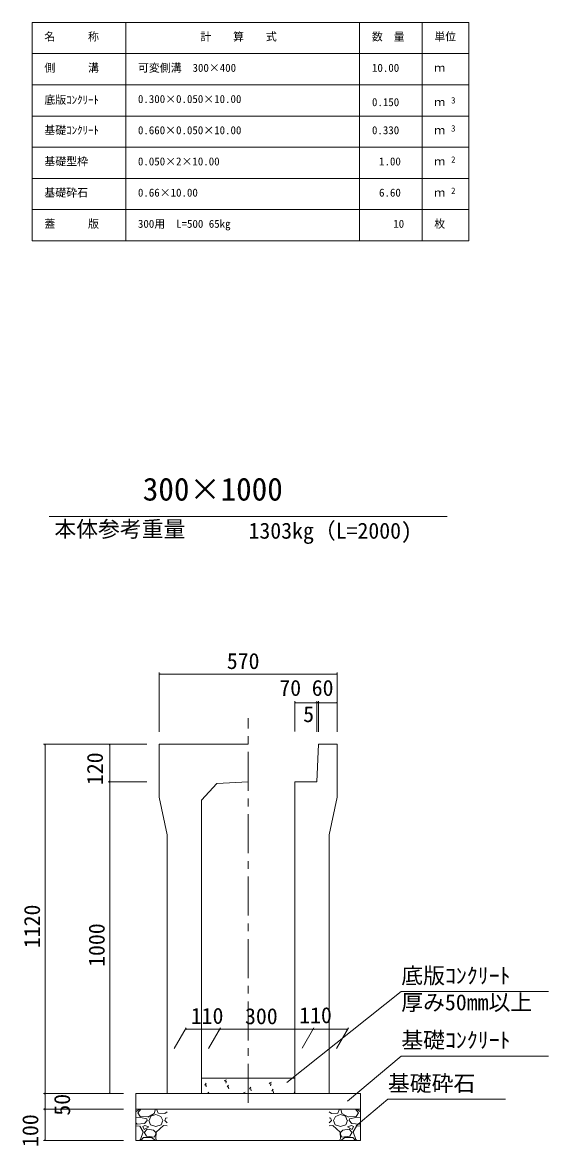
# Model space of a CAD drawing. Units: millimetres on the paper, scale 1:20. Extents: x 0 to 841, y 0 to 594.
# Drawn here: x 203.5 to 287.8, y 263.5 to 443.5 of the extents above; entities that cross this region are included whole.
import ezdxf
from ezdxf.enums import TextEntityAlignment as Align

# ---------------------------------------------------------------- set-up
doc = ezdxf.new("R2010")
doc.units = ezdxf.units.MM
doc.linetypes.add('USER1', pattern=[10, 6.25, -1.25, 1.25, -1.25])
for name, color, linetype, lineweight in [('D-STR-DIM（寸法）', 7, 'Continuous', 18), ('D-STR-HTXT（旗揚げ）', 4, 'Continuous', 18), ('D-STR-STRn（構造物）', 5, 'Continuous', 18), ('D-STR（構造物外形線）', 1, 'Continuous', 18)]:
    doc.layers.add(name, color=color, linetype=linetype, lineweight=lineweight)
doc.layers.add('D-STR-TXT（文字）', color=7, linetype='Continuous')
doc.styles.add('ＭＳ ゴシック', font='')
doc.styles.get('ＭＳ ゴシック').set_extended_font_data('MS Gothic')

msp = doc.modelspace()

# ---------------------------------------------------------------- linework, layer by layer
at = {"layer": 'D-STR-DIM（寸法）'}
for p, q in [((225.378, 329.859), (225.378, 339.348)), ((225.378, 339.098), (225.528, 339.123)), ((225.378, 339.098), (225.398, 339.098)), ((225.528, 339.073), (225.378, 339.098)), ((225.398, 339.098), (253.858, 339.098)), ((253.728, 339.123), (253.878, 339.098)), ((253.878, 339.098), (253.728, 339.073)), ((253.878, 339.098), (253.858, 339.098)), ((253.878, 329.859), (253.878, 339.348)), ((247.128, 329.881), (247.128, 334.765)), ((247.128, 334.515), (247.278, 334.54)), ((247.128, 334.515), (247.148, 334.515)), ((247.278, 334.49), (247.128, 334.515)), ((247.148, 334.515), (250.608, 334.515)), ((250.478, 334.54), (250.628, 334.515)), ((250.628, 334.515), (250.478, 334.49)), ((250.628, 334.515), (250.608, 334.515)), ((250.628, 329.869), (250.628, 334.765)), ((250.628, 329.869), (250.628, 334.765)), ((250.628, 334.515), (250.778, 334.54)), ((250.628, 334.515), (250.648, 334.515)), ((250.778, 334.49), (250.628, 334.515)), ((250.858, 334.515), (250.648, 334.515)), ((250.728, 334.54), (250.878, 334.515)), ((250.878, 334.515), (250.728, 334.49)), ((250.878, 334.515), (250.858, 334.515)), ((250.878, 329.859), (250.878, 334.765)), ((250.878, 329.859), (250.878, 334.765)), ((250.878, 334.515), (251.028, 334.54)), ((250.878, 334.515), (250.898, 334.515)), ((251.028, 334.49), (250.878, 334.515)), ((250.898, 334.515), (253.858, 334.515)), ((253.728, 334.54), (253.878, 334.515)), ((253.878, 334.515), (253.728, 334.49)), ((253.878, 334.515), (253.858, 334.515)), ((253.878, 329.859), (253.878, 334.765)), ((223.378, 327.859), (206.831, 327.859)), ((207.056, 327.709), (207.081, 327.859)), ((207.081, 327.859), (207.081, 327.839)), ((207.081, 327.859), (207.106, 327.709)), ((207.081, 327.839), (207.081, 271.879)), ((223.378, 327.859), (217.192, 327.859)), ((217.417, 327.709), (217.442, 327.859)), ((217.442, 327.859), (217.442, 327.839)), ((217.442, 327.859), (217.467, 327.709)), ((217.442, 321.879), (217.442, 327.839)), ((223.378, 321.859), (217.192, 321.859)), ((223.378, 321.859), (217.192, 321.859)), ((217.442, 321.859), (217.417, 322.009)), ((217.417, 321.709), (217.442, 321.859)), ((217.467, 322.009), (217.442, 321.859)), ((217.442, 321.859), (217.442, 321.879)), ((217.442, 321.859), (217.442, 321.839)), ((217.442, 321.859), (217.467, 321.709)), ((217.442, 321.839), (217.442, 271.879)), ((227.783, 279.098), (229.7, 282.419)), ((229.555, 282.169), (229.705, 282.194)), ((229.555, 282.169), (229.575, 282.169)), ((229.705, 282.144), (229.555, 282.169)), ((235.035, 282.169), (229.575, 282.169)), ((233.283, 279.098), (235.2, 282.419)), ((233.283, 279.098), (235.2, 282.419)), ((234.905, 282.194), (235.055, 282.169)), ((235.055, 282.169), (234.905, 282.144)), ((235.055, 282.169), (235.035, 282.169)), ((235.055, 282.169), (235.205, 282.194)), ((235.055, 282.169), (235.075, 282.169)), ((235.205, 282.144), (235.055, 282.169)), ((235.075, 282.169), (250.016, 282.169)), ((248.283, 279.131), (250.181, 282.419)), ((248.283, 279.131), (250.181, 282.419)), ((249.886, 282.194), (250.036, 282.169)), ((250.036, 282.169), (249.886, 282.144)), ((250.036, 282.169), (250.016, 282.169)), ((250.036, 282.169), (250.186, 282.194)), ((250.036, 282.169), (250.056, 282.169)), ((250.186, 282.144), (250.036, 282.169)), ((250.056, 282.169), (255.535, 282.169)), ((253.783, 279.098), (255.7, 282.419)), ((255.405, 282.194), (255.555, 282.169)), ((255.555, 282.169), (255.405, 282.144)), ((255.555, 282.169), (255.535, 282.169)), ((219.628, 271.859), (206.831, 271.859)), ((219.628, 271.859), (206.831, 271.859)), ((207.081, 271.859), (207.056, 272.009)), ((207.056, 271.709), (207.081, 271.859)), ((207.106, 272.009), (207.081, 271.859)), ((207.081, 271.859), (207.081, 271.879)), ((207.081, 271.859), (207.081, 271.839)), ((207.081, 271.859), (207.106, 271.709)), ((207.081, 271.839), (207.081, 269.379)), ((219.628, 271.859), (217.192, 271.859)), ((217.442, 271.859), (217.417, 272.009)), ((217.467, 272.009), (217.442, 271.859)), ((217.442, 271.859), (217.442, 271.879)), ((219.628, 269.359), (206.831, 269.359)), ((219.628, 269.359), (206.831, 269.359)), ((207.081, 269.359), (207.056, 269.509)), ((207.056, 269.209), (207.081, 269.359)), ((207.106, 269.509), (207.081, 269.359)), ((207.081, 269.359), (207.081, 269.379)), ((207.081, 269.359), (207.081, 269.339)), ((207.081, 269.359), (207.106, 269.209)), ((207.081, 269.339), (207.081, 264.379)), ((219.628, 264.359), (206.831, 264.359)), ((207.081, 264.359), (207.056, 264.509)), ((207.106, 264.509), (207.081, 264.359)), ((207.081, 264.359), (207.081, 264.379))]:
    msp.add_line(p, q, dxfattribs=at)
at = {"layer": 'D-STR-HTXT（旗揚げ）'}
for p, q in [((205.001, 443.549), (275.001, 443.549)), ((205.001, 408.549), (205.001, 443.549)), ((220.001, 408.549), (220.001, 443.549)), ((257.501, 408.549), (257.501, 443.549)), ((267.501, 427.549), (267.501, 443.549)), ((267.501, 408.549), (267.501, 443.549)), ((275.001, 408.549), (275.001, 443.549)), ((205.001, 438.549), (275.001, 438.549)), ((205.001, 433.549), (275.001, 433.549)), ((205.001, 428.549), (275.001, 428.549)), ((205.001, 423.549), (275.001, 423.549)), ((205.001, 418.549), (275.001, 418.549)), ((205.001, 413.549), (275.001, 413.549)), ((205.001, 408.549), (275.001, 408.549)), ((207.736, 364.366), (271.52, 364.366)), ((245.822, 273.624), (264.172, 288.219)), ((287.77, 288.219), (264.172, 288.219)), ((255.534, 270.628), (264.179, 277.892)), ((287.778, 277.892), (264.179, 277.892)), ((256.945, 266.699), (262.029, 270.961)), ((280.892, 270.961), (262.029, 270.961))]:
    msp.add_line(p, q, dxfattribs=at)
at = {"layer": 'D-STR-STRn（構造物）', "color": 7, "linetype": 'USER1'}
msp.add_line((239.628, 270.394), (239.628, 332.014), dxfattribs=at)
at = {"layer": 'D-STR-STRn（構造物）', "color": 7}
for p, q in [((232.128, 274.359), (247.128, 274.359)), ((235.822, 273.957), (236.172, 274.091)), ((235.822, 273.957), (236.071, 273.789)), ((236.031, 273.512), (236.133, 273.815)), ((243.008, 273.557), (243.358, 273.691)), ((232.659, 273.237), (232.9, 273.525)), ((232.659, 273.237), (232.958, 273.211)), ((232.92, 272.933), (232.862, 273.247)), ((233.128, 271.859), (233.347, 272.087)), ((233.305, 271.859), (233.304, 271.864)), ((236.246, 272.924), (236.487, 273.211)), ((236.246, 272.924), (236.545, 272.898)), ((236.506, 272.619), (236.448, 272.933)), ((238.807, 271.944), (239.157, 272.078)), ((238.807, 271.944), (238.933, 271.859)), ((239.832, 272.61), (240.073, 272.897)), ((239.832, 272.61), (240.131, 272.584)), ((240.092, 272.306), (240.034, 272.619)), ((243.008, 273.557), (243.256, 273.389)), ((243.217, 273.112), (243.318, 273.414)), ((243.418, 272.296), (243.659, 272.583)), ((243.418, 272.296), (243.717, 272.27)), ((243.679, 271.992), (243.621, 272.305)), ((247.005, 271.982), (247.128, 272.129)), ((247.005, 271.982), (247.128, 271.972))]:
    msp.add_line(p, q, dxfattribs=at)
at = {"layer": 'D-STR-STRn（構造物）'}
for p, q in [((221.628, 271.859), (257.628, 271.859)), ((221.628, 271.859), (221.628, 264.359)), ((257.628, 271.859), (257.628, 264.359)), ((221.628, 269.359), (257.628, 269.359)), ((221.628, 268.924), (222.191, 269.359)), ((221.937, 268.807), (222.433, 269.359)), ((222.296, 268.204), (221.946, 268.804)), ((223.533, 268.117), (222.283, 268.217)), ((224.589, 268.653), (223.539, 268.103)), ((223.735, 267.556), (224.035, 268.256)), ((224.037, 268.257), (224.837, 268.507)), ((224.788, 269.356), (224.588, 268.656)), ((224.835, 268.506), (225.635, 268.206)), ((224.959, 269.359), (225.228, 268.718)), ((225.234, 268.704), (226.284, 268.654)), ((226.287, 268.66), (226.628, 268.924)), ((252.969, 268.66), (252.628, 268.924)), ((254.022, 268.704), (252.972, 268.654)), ((254.421, 268.506), (253.621, 268.206)), ((254.297, 269.359), (254.027, 268.718)), ((255.219, 268.257), (254.419, 268.507)), ((254.467, 269.356), (254.667, 268.656)), ((254.667, 268.653), (255.717, 268.103)), ((255.52, 267.556), (255.22, 268.256)), ((255.722, 268.117), (256.972, 268.217)), ((257.319, 268.807), (256.822, 269.359)), ((256.959, 268.204), (257.309, 268.804)), ((257.628, 268.924), (257.065, 269.359)), ((222.391, 268.051), (221.628, 267.971)), ((221.835, 266.973), (221.628, 267.199)), ((222.238, 266.652), (221.628, 266.702)), ((222.983, 267.06), (221.833, 266.96)), ((222.798, 265.76), (222.248, 266.66)), ((223.385, 267.809), (222.385, 268.059)), ((222.735, 266.607), (222.935, 266.107)), ((223.086, 266.755), (222.736, 266.605)), ((222.935, 266.108), (223.685, 266.558)), ((223.437, 267.557), (222.987, 267.057)), ((223.688, 266.558), (223.088, 266.758)), ((223.437, 267.553), (223.387, 267.803)), ((223.682, 267.558), (223.982, 266.858)), ((223.983, 266.853), (224.833, 266.603)), ((224.839, 266.604), (225.689, 266.854)), ((226.038, 266.756), (224.888, 265.706)), ((225.637, 268.205), (225.937, 267.555)), ((225.685, 266.859), (225.935, 267.559)), ((226.628, 266.702), (226.038, 266.752)), ((226.628, 267.199), (226.285, 267.573)), ((226.286, 267.558), (226.436, 267.958)), ((226.628, 267.971), (226.441, 267.951)), ((252.628, 267.971), (252.815, 267.951)), ((252.628, 267.199), (252.971, 267.573)), ((252.628, 266.702), (253.218, 266.752)), ((252.97, 267.558), (252.82, 267.958)), ((253.218, 266.756), (254.368, 265.706)), ((253.618, 268.205), (253.318, 267.555)), ((253.571, 266.859), (253.321, 267.559)), ((254.416, 266.604), (253.566, 266.854)), ((255.273, 266.853), (254.423, 266.603)), ((255.574, 267.558), (255.274, 266.858)), ((255.568, 266.558), (256.168, 266.758)), ((256.321, 266.108), (255.571, 266.558)), ((255.819, 267.553), (255.869, 267.803)), ((255.819, 267.557), (256.269, 267.057)), ((255.871, 267.809), (256.871, 268.059)), ((256.17, 266.755), (256.52, 266.605)), ((256.273, 267.06), (257.423, 266.96)), ((256.521, 266.607), (256.321, 266.107)), ((256.458, 265.76), (257.008, 266.66)), ((256.865, 268.051), (257.628, 267.971)), ((257.018, 266.652), (257.628, 266.702)), ((257.421, 266.973), (257.628, 267.199)), ((222.387, 264.505), (222.787, 265.755)), ((222.433, 264.359), (222.837, 264.807)), ((222.837, 264.807), (224.137, 264.807)), ((222.935, 265.658), (223.335, 265.058)), ((223.436, 266.157), (222.936, 265.657)), ((223.338, 265.054), (224.588, 264.904)), ((224.442, 266.009), (223.442, 266.159)), ((224.135, 264.818), (224.785, 264.368)), ((224.847, 265.646), (224.447, 265.996)), ((224.588, 264.907), (224.838, 265.357)), ((224.828, 264.668), (224.959, 264.359)), ((224.884, 265.709), (224.834, 264.659)), ((224.837, 265.357), (224.837, 265.657)), ((254.427, 264.668), (254.297, 264.359)), ((254.371, 265.709), (254.421, 264.659)), ((254.409, 265.646), (254.809, 265.996)), ((254.668, 264.907), (254.418, 265.357)), ((254.419, 265.357), (254.419, 265.657)), ((255.121, 264.818), (254.471, 264.368)), ((255.918, 265.054), (254.668, 264.904)), ((254.813, 266.009), (255.813, 266.159)), ((256.419, 264.807), (255.119, 264.807)), ((255.819, 266.157), (256.319, 265.657)), ((256.321, 265.658), (255.921, 265.058)), ((256.822, 264.359), (256.419, 264.807)), ((256.869, 264.505), (256.469, 265.755)), ((221.628, 264.359), (257.628, 264.359)), ((222.191, 264.359), (222.387, 264.51)), ((257.065, 264.359), (256.869, 264.51))]:
    msp.add_line(p, q, dxfattribs=at)
at = {"layer": 'D-STR（構造物外形線）'}
for p, q in [((225.378, 327.859), (239.628, 327.859)), ((225.378, 327.859), (225.378, 319.359)), ((250.878, 327.859), (250.628, 321.859)), ((250.878, 327.859), (253.878, 327.859)), ((253.878, 327.859), (253.878, 319.359)), ((234.623, 321.559), (232.128, 318.909)), ((234.623, 321.559), (239.628, 321.859)), ((247.128, 271.859), (247.128, 321.859)), ((247.128, 321.859), (250.628, 321.859)), ((225.378, 319.359), (226.628, 313.359)), ((232.128, 318.909), (232.128, 271.859)), ((253.878, 319.359), (252.628, 313.359)), ((226.628, 313.359), (226.628, 271.859)), ((252.628, 313.359), (252.628, 271.859)), ((226.628, 271.859), (232.128, 271.859)), ((252.628, 271.859), (247.128, 271.859))]:
    msp.add_line(p, q, dxfattribs=at)

# ---------------------------------------------------------------- texts
at = {"layer": 'D-STR-DIM（寸法）', "style": 'ＭＳ ゴシック'}
for s, p in [('570', (236.208, 339.148)), ('70', (244.624, 334.84)), ('60', (249.818, 334.84)), ('5', (248.452, 330.644)), ('110', (230.428, 282.278)), ('300', (239.126, 282.219)), ('110', (247.806, 282.383))]:
    msp.add_text(s, height=2.566, dxfattribs=at).set_placement(p, align=Align.BOTTOM_LEFT)
for s, p in [('120', (217.117, 321.314)), ('1120', (207.031, 295.177)), ('1000', (217.392, 292.177)), ('50', (211.85, 268.326)), ('100', (206.756, 263.314))]:
    msp.add_text(s, height=2.566, rotation=90, dxfattribs=at).set_placement(p, align=Align.BOTTOM_LEFT)
at = {"layer": 'D-STR-TXT（文字）', "style": 'ＭＳ ゴシック'}
for s, height, p in [('名\u3000\u3000\u3000称', 1.283, (206.962, 440.251)), ('計\u3000\u3000算\u3000\u3000式', 1.283, (231.966, 440.251)), ('数\u3000量', 1.283, (259.462, 440.251)), ('単位', 1.283, (269.462, 440.251)), ('側\u3000\u3000\u3000溝', 1.283, (206.962, 435.251)), ('可変側溝\u3000300×400', 1.283, (221.962, 435.251)), ('10.00', 1.283, (259.475, 435.251)), ('ｍ', 1.283, (269.462, 435.251)), ('底版ｺﾝｸﾘｰﾄ', 1.283, (206.962, 430.118)), ('0.300×0.050×10.00', 1.283, (221.962, 430.251)), ('0.150', 1.283, (259.475, 429.751)), ('ｍ', 1.283, (269.462, 429.751)), ('3', 1.026, (272.163, 430.253)), ('基礎ｺﾝｸﾘｰﾄ', 1.283, (206.962, 425.251)), ('0.660×0.050×10.00', 1.283, (221.962, 425.251)), ('0.330', 1.283, (259.475, 425.251)), ('3', 1.026, (272.163, 425.753)), ('ｍ', 1.283, (269.462, 425.251)), ('基礎型枠', 1.283, (206.962, 420.251)), ('0.050×2×10.00', 1.283, (221.962, 420.251)), ('1.00', 1.283, (260.612, 420.251)), ('ｍ', 1.283, (269.462, 420.251)), ('2', 1.026, (272.163, 420.753)), ('基礎砕石', 1.283, (206.962, 415.251)), ('0.66×10.00', 1.283, (221.962, 415.251)), ('6.60', 1.283, (260.612, 415.251)), ('ｍ', 1.283, (269.462, 415.251)), ('2', 1.026, (272.163, 415.753)), ('蓋\u3000\u3000\u3000版', 1.283, (206.962, 410.251)), ('300用\u3000L=500 65kg', 1.283, (221.962, 410.251)), ('10', 1.283, (262.886, 410.251)), ('枚', 1.283, (269.462, 410.251)), ('300×1000', 3.666, (222.738, 365.815)), ('本体参考重量', 2.566, (208.567, 360.3)), ('1303kg（L=2000)', 2.566, (239.687, 360.036)), ('底版ｺﾝｸﾘｰﾄ', 2.566, (264.172, 288.719)), ('厚み50mm以上', 2.566, (264.172, 284.447)), ('基礎ｺﾝｸﾘｰﾄ', 2.566, (264.179, 278.392)), ('基礎砕石', 2.566, (262.029, 271.461))]:
    msp.add_text(s, height=height, dxfattribs=at).set_placement(p, align=Align.BOTTOM_LEFT)

doc.saveas('drawing.dxf')
